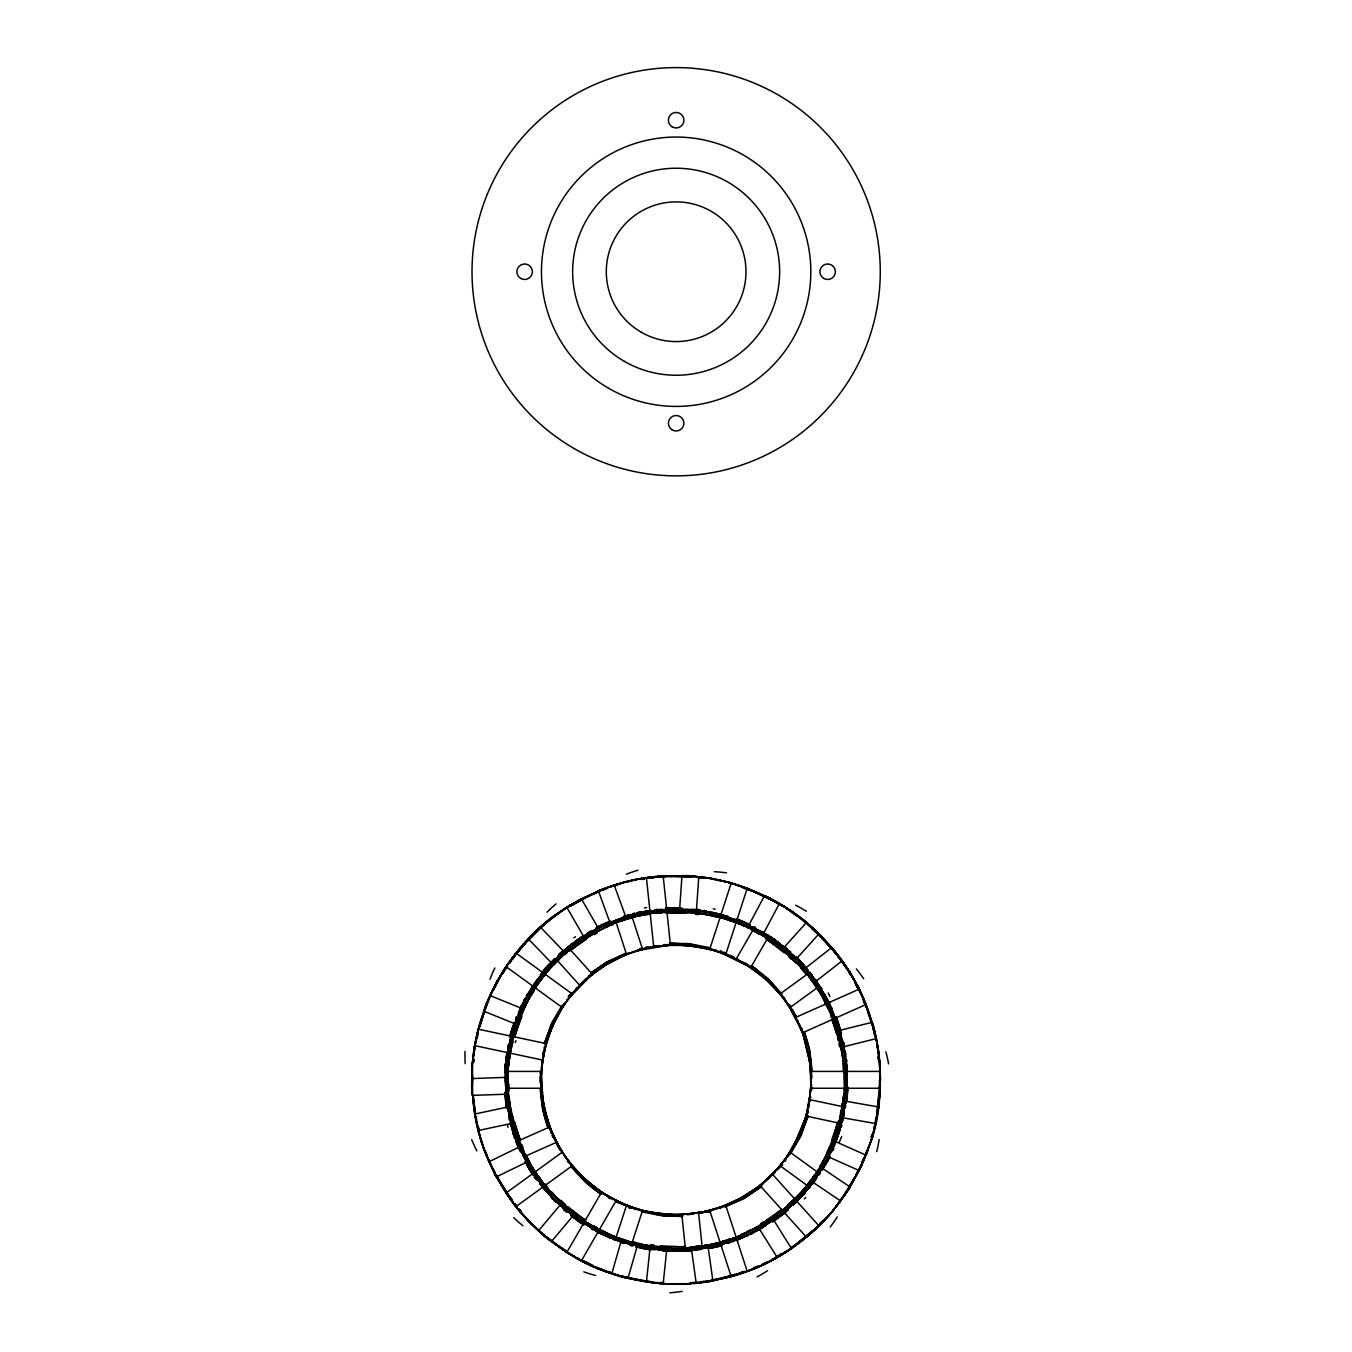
<?xml version="1.0" encoding="UTF-8"?>
<svg xmlns="http://www.w3.org/2000/svg" width="1352" height="1352" viewBox="0 0 1352 1352"><rect width="100%" height="100%" fill="white"/><g stroke="black" fill="none" stroke-linecap="round" stroke-linejoin="round"><path stroke-width="1.5" d="M508.977 1084.169L508.994 1089.205M880.574 1080.248L878.208 1050.504M879.476 1087.464L879.476 1079.994M472.507 1074.079L472.49 1081.38M811.335 1090.219L809.595 1061.371L802.885 1031.863M810.761 1090.963L810.828 1071.426L844.493 1071.426C846.132 1104.702 838.882 1139.077 819.515 1166.641M847.045 1078.152L843.851 1110.533M880.203 1080.316L876.704 1113.828M472.423 1076.919L472.423 1095.373L506.087 1094.207L505.479 1068.841L506.814 1052.363M508.2 1069.128C508.741 1041.26 518.036 1013.848 534.091 991.101M504.938 1067.995L505.124 1064.058M540.107 1082.124L541.763 1065.106L546.157 1043.609L513.219 1036.612L510.769 1050.2M504.955 1078.828L506.037 1064.396M541.527 1068.739L542.017 1060.813M507.693 1074.924L508.132 1095.424L511.664 1115.484M472.507 1064.176L472.49 1085.741M847.772 1087.566L846.267 1103.283M507.862 1068.553L512.56 1039.434M505.901 1063.889L505.648 1082.698M541.628 1071.443L542.541 1060.644M844.459 1087.076L844.358 1066.525L840.623 1044.2M878.935 1094.376L878.141 1104.297M639.378 912.87L659.184 910.116L679.633 909.136L681.983 875.623C709.056 876.299 736.164 882.146 760.517 894.128M721.174 914.307L696.432 910.386L698.781 876.789L681.983 875.623M472.659 1061.827L474.535 1045.823M505.006 1072.897L505.986 1063.213M844.273 1094.005L838.882 1123.191M879.493 1093.565C881.91 1069.601 879.172 1045.333 872.175 1022.298L839.507 1030.444L833.119 1013.138L824.517 995.004M810.473 1096.252L810.017 1101.457M846.943 1096.911L846.606 1100.731M473.2 1059.681L473.859 1052.6M473.623 1062.131L473.842 1059.714M472.304 1062.317L471.611 1087.245L475.025 1114.166M508.014 1070.294L508.555 1065.038M540.141 1073.927L540.31 1072.052M878.31 1106.544L878.749 1101.812M509.805 1058.616L510.397 1052.988M811.741 1084.76L806.13 1116.076L792.086 1149.504M844.307 1090.168L844.493 1088.259L810.828 1088.259M504.921 1067.776L505.361 1063.838M506.408 1057.585L506.865 1053.428M507.963 1069.516L508.893 1062.418M811.775 1089.509L811.977 1087.633M505.209 1068.841L505.648 1064.835M879.425 1098.213L880.101 1067.201M473.47 1062.554L473.842 1059.309M841.873 1106.697L842.195 1103.908M507.422 1052.769L505.851 1073.082L506.087 1094.207M809.561 1100.545L810.659 1088.259L812.755 1088.259M844.831 1107.254L846.622 1084.794L846.318 1063.128M843.885 1094.005L843.006 1099.92M877.363 1111.682L876.924 1113.93L877.583 1109.164M878.107 1106.189L878.58 1102.539M474.265 1049.101L478.219 1029.176L511.157 1036.173L519.996 1011.262L530.136 990.475M506.375 1061.489L511.157 1036.173L509.113 1043.981M474.89 1050.132L475.194 1047.783M879.138 1100.46L878.158 1107.187M542.913 1057.619L543.572 1053.123M508.656 1063.771L508.927 1061.844M843.631 1095.914L843.073 1099.784M506.24 1061.269L506.814 1057.348M877.076 1115.907L877.516 1112.797M809.172 1103.57L808.462 1108.048M844.256 1111.276L843.614 1115.282M475.887 1043.102L476.648 1038.471M507.963 1048.814L508.605 1044.876M506.206 1060.813L507.49 1053.428M841.113 1112.257L839.068 1123.089L806.13 1116.076C812.535 1088.461 814.276 1058.717 804.288 1031.711M860.785 1166.675L872.547 1136.931L878.631 1107.001L845.473 1101.153L839.338 1130.847M506.223 1057.889L507.321 1051.924M507.76 1047.259L508.115 1045.214M509.535 1057.974L510.228 1054.087M836.06 1141.933L840.775 1126.081L845.473 1101.153M875.741 1121.214L876.164 1118.814M474.011 1049.811L477.932 1031.813L474.637 1046.009M878.631 1107.001L873.983 1128.126M509.721 1057.129L510.194 1054.492M513.219 1036.612C503.164 1070.716 507.068 1107.626 520.588 1140.192M541.628 1062.655L541.966 1060.779M810.659 1097.03L809.949 1100.798M839.068 1123.089C849.124 1088.968 845.203 1052.059 831.7 1019.509M842.414 1103.654L841.688 1107.542M843.513 1112.51L840.437 1126.74M544.079 1050.166L544.653 1047.208M506.882 1056.74L507.659 1052.633L474.721 1045.637L472.017 1067.826L472.423 1091.047M845.253 1108.116L845.777 1105.344M477.07 1036.19L477.966 1031.644M507.845 1051.45L512.492 1031.627L518.948 1012.242M876.299 1120.521L871.432 1139.77M807.921 1111.006L807.127 1114.893M841.569 1107.846L842.093 1105.209M842.482 1121.214L842.871 1119.253M875.437 1120.301L875.927 1117.884M510.718 1051.839L511.276 1049.186M874.322 1128.295L874.828 1125.946M477.273 1038.116L477.983 1034.855M507.727 1049.946L508.622 1045.975M546.157 1043.609C539.735 1071.223 538.012 1100.967 547.999 1127.974M542.727 1056.994L543.605 1053.225M478.456 1029.396L486.281 1003.421L497.046 980.927M511.428 1048.256L511.867 1046.296M840.386 1113.152L840.995 1110.499M844.476 1112.899L843.597 1116.634M809.121 1104.584L808.209 1108.37M841.147 1127.027L841.62 1125.101M843.378 1116.431L844.054 1113.659M545.718 1042.375L546.309 1039.992M805.961 1119.693L806.569 1117.31M873.257 1132.942L872.074 1137.505M514.825 1037.221C523.021 1002.947 541.56 970.787 569.75 949.104L592.277 974.116L570.933 994.328M544.332 1043.862L551.346 1023.751L561.942 1005.516M807.938 1115.822L800.942 1135.933L790.345 1154.186M837.463 1122.464C829.249 1156.737 810.727 1188.915 782.538 1210.598L760.01 1185.569L739.747 1198.734L719.889 1208.367M542.625 1053.732L543.115 1051.805M479.943 1026.709L484.405 1011.6M512.543 1043.896L513.236 1041.243M544.079 1051.332L551.599 1028.517L561.164 1008.423M479.96 1025.441L480.788 1022.365M509.873 1036.612L513.27 1025.255M843.124 1118.493L842.093 1122.228M807.702 1110.262L806.062 1115.975M841.89 1121.974L842.651 1119.202M478.338 1030.123L485.757 1008.017M478.608 1029.244L480.078 1024.14M871.229 1136.947L871.905 1134.598M621.058 1241.389L637.248 1246.02L627.97 1278.384L611.78 1273.753L621.058 1241.389L616.968 1240.105M481.194 1020.811L482.072 1017.769M839.203 1129.833L834.184 1145.161M544.18 1043.457L552.444 1022.636L563.902 1004.249M808.09 1116.228L800.908 1134.919L789.822 1153.459M838.308 1121.078L831.581 1140.446M838.764 1132.891L835.536 1142.829M512.628 1027.638L514.351 1022.163M544.197 1047.986L544.788 1046.076M808.09 1111.699L798.576 1136.153L784.43 1160.81M841.552 1124.07L837.091 1137.049M841.079 1124.763L839.322 1130.323M841.113 1127.247L841.688 1125.354M870.772 1142.001L861.782 1165.407L849.563 1186.988M513.405 1036.494L514.301 1033.57M872.091 1138.435L859.196 1170.562L828.438 1156.873L836.905 1137.64M514.757 1035.97L521.94 1016.315M871.279 1137.353L872.243 1134.277M482.529 1016.231L483.475 1013.206M871.888 1139.364C879.003 1117.648 881.098 1094.528 879.527 1071.798M480.873 1021.588L481.684 1019.053M621.481 1203.5L626.517 1205.342L616.106 1237.367L632.128 1242.556L642.521 1210.547L662.446 1213.944L682.608 1215.211M725.77 954.36L736.181 922.334L720.16 917.129L709.749 949.155L730.807 956.185M545.397 1044.167L553.712 1023.548L565.44 1002.491M868.339 1148.541L866.057 1155.183L835.283 1141.494L838.375 1133.094M839.862 1131.016L840.505 1129.123M481.87 1017.481C473.065 1042.358 470.344 1069.145 472.423 1095.373M485.199 1009.285L486.838 1004.671M835.975 1131.962L837.006 1129.038M866.024 1152.986L866.835 1150.738M839.795 1129.968L829.875 1153.712L818.028 1175.226M485.469 1007.223L492.55 989.951M839.203 1132.891L835.468 1142.254M482.63 1015.352L483.425 1013.223M520.503 1016.282L531.066 993.686L545.735 973.288M831.784 1143.403L820.056 1167.942L803.02 1190.318M515.636 1018.546L516.312 1016.755M834.066 1146.716L834.809 1144.789M487.7 1002.39L489.492 997.877M552.765 916.639C521.28 940.485 497.029 974.048 483.729 1011.178L514.943 1023.785L527.027 997.049L539.566 976.499M517.393 1024.816L518.56 1021.909M863.539 1159.61L849.563 1188.357L830.753 1213.826M514.943 1023.785L524.711 1000.379L532.637 985.861M483.729 1011.178L491.215 994.312M867.612 1151.245L863.489 1160.878M519.692 1010.366L520.469 1008.491M486.382 1006.463L487.666 1003.353M831.226 1152.529L832.747 1148.879M832.494 1150.569L833.305 1148.642M515.518 1019.628L516.616 1017.025M862.001 1162.01L863.962 1157.413M490.421 995.647L505.8 966.764L527.179 940.586M521.247 1006.632L522.041 1004.806M833.052 1150.366L833.897 1148.456M834.657 1144.113C824.551 1166.235 811.031 1186.972 794.131 1204.497M518.357 1012.513L519.168 1010.772M523.697 1001.173L524.559 999.381M856.729 1173.84L858.807 1169.514M861.224 1165.661L862.373 1163.278M829.908 1146.445L827.086 1152.141M519.996 1009.048L524.491 1000.497M520.976 1006.125L521.838 1004.367M855.495 1175.598L857.76 1171.119M829.79 1156.704L822.033 1170.443M495.626 985.236L497.266 982.042M494.562 985.828L503.552 970.297L515.94 953.042L543.183 972.832L526.503 996.796M860.058 1168.145L855.039 1177.423M858.841 1170.409L856.34 1175.091M526.334 995.866L527.246 994.126M790.852 952.062L774.544 939.792L748.738 925.376L764.539 895.649C790.362 907.919 813.87 925.528 831.632 948.022M763.61 933.286L779.411 903.558M854.701 1177.085L844.358 1194.779L833.153 1210.378M854.565 1178.116L849.969 1186.464M493.379 990.07L495.643 985.828M825.244 1164.9L823.368 1168.246M498.956 978.882L506.054 966.663L533.296 986.453L525.573 999.077M522.548 1003.759L524.458 1000.26M523.68 1000.902L524.627 999.179M827.39 1161.469L828.404 1159.661M791.123 1151.262L788.115 1156.416M596.84 1227.971L584.672 1221.431L601.505 1192.278L627.328 1206.322M736.198 958.99L753.03 929.838L767.615 938.254L750.783 967.407L722.712 952.399M584.672 1221.431L599.257 1229.847L616.09 1200.694M562.145 1006.682L564.156 1003.268M525.455 998.807L532.806 987.112M855.343 1176.882L848.346 1188.29M531.184 988.65L532.249 986.859M849.157 1187.816L845.879 1193.191M503.13 972.899L504.364 970.854M849.935 1186.059L851.845 1182.916M526.638 995.748L528.75 992.351M505.614 968.809L506.865 966.815M533.33 985.084L536.727 979.862M503.096 973.203L504.887 970.432M819.346 1174.787L820.394 1173.181M816.946 1176.95L811.268 1185.282M812.907 1177.254L814.276 1175.175M784.937 1161.402L786.019 1159.763M845.034 1194.509L828.337 1216.462L806.485 1237.181L783.94 1212.152L756.866 1230.219M509.434 962.861L521.027 947.668L538.688 929.973M762.883 1265.134C798.643 1248.369 829.351 1220.569 850.087 1187.022L822.168 1168.179L807.381 1188.661L793.962 1203.804M505.783 969.046L507.625 966.291M566.64 1000.683L567.857 998.891M805.133 1192.346L822.168 1168.179M850.087 1187.022L839.237 1201.962M503.704 970.195L514.605 955.34L528.243 939.809M844.611 1193.85L846.487 1191.078M847.011 1190.757L848.295 1188.881M530.964 989.005L547.577 967.677L562.939 951.335M841.806 1198.311L843.902 1195.303M540.766 980.386L542.186 978.358M532.113 987.332L539.397 977.547M509.518 963.553L511.428 960.833M568.448 996.678L569.564 995.089M569.074 997.117L571.592 993.669M808.665 1183.321L810.101 1181.327M573.772 991.726L562.229 1007.493L534.986 987.704L552.275 965.193L572.42 947.279M776.859 1170.055L790.058 1152.208L817.301 1171.998L799.995 1194.509L782.318 1210.564M512.425 959.481L514.402 956.793M513.27 958.044L521.061 947.87M781.963 1164.309L778.11 1169.362M543.622 976.364L546.563 972.46M808.902 1188.493L810.101 1186.904M815.324 1180.043L816.473 1178.505M814.952 1181.124L812.603 1184.217M788.385 1155.436L776.166 1170.021L760.01 1185.569L770.64 1176.747M540.107 975.113L542.389 972.139M807.195 1185.298L802.682 1191.027M815.78 1179.028L812.248 1183.524M812.958 1183.068L814.158 1181.563M517.461 952.805L525.472 943.172M566.809 1000.446L592.277 974.116M541.831 972.713L549.554 963.722M836.246 1205.646L838.24 1203.196M540.682 975.941L558.494 956.439M780.019 1165.711L771.908 1175.023M575.428 989.647L577.101 987.602M831.666 1212.22L814.31 1230.523L792.897 1247.017M549.605 968.657C565.136 949.493 585.906 934.79 608.991 926.171M803.967 1194.644L805.217 1193.14M560.117 1205.021L573.028 1215.837L551.379 1241.626L538.485 1230.81L560.117 1205.021L539.837 1184.166M523.089 945.42L528.277 939.42M810.423 1185.755L796.463 1200.897L783.94 1212.152L804.896 1193.174M809.256 1187.529L810.507 1186.059M568.364 996.559L570.831 993.703M803.139 1194.441L793.218 1205.173M773.479 1174.077L775.169 1172.083M547.982 965.649L554.455 958.568M801.128 1192.87C785.326 1211.798 764.269 1226.027 741.116 1234.342M577.287 988.058L572.268 993.973L570.561 992.74M781.456 1165.982L782.707 1164.562M806.688 1190.453L807.972 1188.999M826.14 1218.135L818.991 1225.909L796.463 1200.897L799.505 1198.024M545.177 968.556L547.966 965.497M527.094 941.33L544.281 924.16M578.301 986.926L581.411 983.563M807.955 1189.219L786.543 1209.854L761.869 1228.005M547.476 971.311L549.25 969.367M781.338 1165.356L760.01 1185.569M805.37 1191.889L799.911 1197.568M821.509 1222.174L823.131 1220.433M557.852 960.697L561.722 956.658M770.877 1176.139L761.497 1185.197M532.587 934.823L534.784 932.559M792.509 1201.032L782.538 1210.598M557.058 961.492L544.89 974.082L572.133 993.872M819.751 1223.644L822.084 1221.295M814.901 1228.934L816.557 1227.278M552.951 965.531L558.765 959.954M580.211 984.239L586.751 978.206M594.576 893.182C569.513 903.44 546.698 918.938 528.277 938.846L551.667 963.08L567.232 948.766L583.354 936.344M551.667 963.08L570.121 945.656L583.27 935.618M528.277 938.846L545.701 923.501M822.016 1222.952L812.332 1231.807M563.7 954.698L569.75 949.104M559.931 955.053L572.437 943.983M811.538 1232.179L792.171 1247.119M538.113 929.28L555.672 914.577L581.36 898.843L598.209 928.013L618.861 919.259M558.562 954.512L562.888 950.642M792.323 1200.897L807.397 1185.619L780.155 1165.813M588.931 976.161L590.773 974.505M785.309 1211.967L788.25 1209.33M793.506 1199.731L787.371 1205.088M812.501 1230.489L804.93 1237.097M806.536 1236.049L808.935 1233.92M541.442 927.066L544.163 924.667M558.055 955.661L562.364 951.943M546.073 922.588L570.375 904.877L596.688 892.05M788.267 1209.972L772.567 1221.954M584.571 980.403L605.561 965.125L626.905 953.65M570.679 950.541C597.466 927.641 631.367 912.516 666.908 911.535L670.44 945.014L641.287 948.834M590.655 973.271L606.085 962.303L625.232 953.346M761.632 1186.414L744.141 1198.565L724.841 1207.099M781.608 1209.144C754.822 1232.044 720.903 1247.186 685.363 1248.166L681.847 1214.671L710.983 1210.851M810.304 1233.514L804.119 1238.533M564.916 954.596L567.046 952.873M803.646 1238.145L797.072 1243.384M802.885 1239.159L791.579 1247.947M563.784 950.422L573.045 943.375M549.706 920.002L566.792 907.277L583.625 936.429L566.826 948.327M574.093 942.648L582.509 936.378M829.3 1002.559L820.664 988.43L805.285 968.269L831.818 947.532C850.425 969.232 864.722 994.886 871.803 1022.653M815.645 981.535L842.178 960.799M546.952 922.52L549.487 920.543M569.192 951.166L586.024 939.454M590.773 972.848L607.572 961.948L625.148 954.258M761.514 1186.836L744.698 1197.737L724.841 1206.221M566.775 947.853L569.936 945.454M588.12 976.516L608.4 963.3L630.015 952.991M799.877 1241.744L802.006 1240.156M780.915 1210.192L766.263 1220.231M795.111 1244.854L789.145 1249.163M762.562 1184.369L742.113 1197.365L720.227 1207.488M570.544 944.524L572.149 943.358M562.229 1152.208L534.986 1171.998L544.89 1185.619L572.133 1165.813L559.238 1147.747M790.058 1007.493L817.301 987.704L807.397 974.082L780.155 993.872L795.838 1016.4M773.124 1221.6L777.755 1218.203A875.285 361.018 54.9 0 0 785.698 1212.507M787.709 1250.668L790.278 1248.859M774.814 1215.955L777.366 1214.197M766.601 1221.447L760.872 1225.25M574.651 942.259L579.552 938.964M573.214 943.104L598.818 927.827L626.905 915.743M785.106 1251.918L787.134 1250.549M783.805 1253.304L786.408 1251.546M575.411 941.077L582.188 936.75M587.579 936.936L611.493 923.974L635.846 916.419L616.106 922.334L626.517 954.36L650.244 947.008M569.445 906.432L599.629 890.123L629.812 880.558M586.667 934.097L590.03 931.951M783.062 1253.253L772.752 1259.54M782.487 1254.132C763.288 1266.452 741.657 1275.004 719.264 1279.279M769.575 1219.352L772.229 1217.679M737.009 1240.24L759.334 1228.867L777.18 1257.411L791.461 1248.504L773.614 1219.943L755.43 1230.692L737.06 1239.497M587.681 932.914L591.213 930.734M759.334 1228.867L773.614 1219.943M563.209 909.541L572.217 904.167M791.461 1248.504L771.231 1259.895M580.042 938.592L598.209 928.013L583.929 935.702M760.145 1229.069L756.697 1231.131M569.783 906.685L588.137 896.207M758.928 1226.45L738.699 1236.556L719.01 1242.708M760.821 1223.492L763.559 1221.887M776.149 1257.275L779.293 1255.45M585.399 938.711L588.12 937.122M779.428 1255.011L781.557 1253.777M775.862 1258.205L755.498 1268.311L731.212 1276.592L720.819 1244.567L698.781 1248.826M761.396 1224.101L764.167 1222.563M753.098 1232.314L754.991 1231.283M594.221 934.654L596.992 933.133M770.674 1260.706L764.387 1264.035M579.907 900.854L582.864 899.249M751.492 1234.038L753.233 1233.092M763.356 1227.244L753.132 1232.466M574.532 902.882L586.362 896.866M759.148 1229.796L760.855 1228.9M597.009 927.354L607.724 922.267M749.329 1234.308L745.543 1236.184M596.148 927.607L598.007 926.678M746.912 1231.587L749.802 1230.151M587.326 896.951L600.812 890.731M550.906 1196.503L537.64 1179.4L526.57 1162.179L496.353 1176.899L488.985 1161.757L519.236 1147.003L510.262 1123.597M589.557 895.48L593.866 893.385M753.943 1232.365L755.7 1231.52M762.291 1265.066L755.971 1267.99M605.527 923.399L610.749 921.016M743.634 1237.097L735.978 1240.443M762.494 1264.019L766.905 1261.991M752.185 1233.176L748.619 1234.765M756.917 1267.196L747.233 1271.387L736.823 1239.361L746.811 1235.525M601.758 924.903L603.651 924.058M819.887 987.332L828.438 1002.829L830.365 1001.967M523.63 1150.586L518.914 1140.632L549.673 1126.943L562.314 1153.476M789.974 1006.209L795.753 1017.38L826.528 1003.674L833.373 1019.053L802.615 1032.759L810.608 1066.052M822.895 991.777L828.438 1002.829L859.196 989.123L866.057 1004.502L835.283 1018.208L841.84 1039.671M518.914 1140.632L525.759 1156.011L556.517 1142.322M588.205 896.004L600.558 890.9M598.175 891.424L609.82 886.709M742.383 1237.181L745.121 1236.049M745.814 1236.522L747.673 1235.745M753.47 1267.838L758.016 1265.962M603.077 889.785L607.606 887.994M756.545 1267.855L733.595 1275.612L710.797 1280.378M743.178 1237.012L722.154 1244.077L702.212 1248.758M743.955 1237.249L734.44 1240.646M732.108 1241.964L734.052 1241.221M744.445 1271.64L711.541 1281.324L680.022 1284.4M620.433 921.523L622.748 920.644M632.06 952.197L634.088 951.436M744.631 1236.522L720.819 1244.567L724.672 1243.519M677.69 875.876C650.565 874.812 623.424 880.524 598.412 890.9L609.938 922.537L629.947 915.811L649.754 911.011M609.887 887.132L614.433 885.492M609.938 922.537L633.868 914.138L649.957 910.302M611.172 925.343L613.369 924.548M716.171 1208.992L718.199 1208.265M727.207 1239.885L729.522 1239.04M748.738 1270.795L751.188 1269.917M602.13 890.292L606.862 888.585M600.947 890.444L603.093 889.667M620.737 918.566L632.567 914.712M728.221 1243.367L730.164 1242.674M636.116 950.693L638.144 949.983M611.29 886.168L614.214 885.154L625.756 916.791M741.014 1272.401L744.175 1271.319M602.671 889.362L607.014 887.892M746.27 1271.657L738.75 1274.057M712.098 1210.378L714.143 1209.702M722.526 1241.457L724.875 1240.68M627.446 953.464L629.762 952.704M616.732 884.732L623.576 882.602M628.798 915.101L630.708 914.493M640.172 949.307L642.217 948.682M615.684 884.647L637.705 879.003L663.173 875.944L666.688 909.44L689.131 909.845M608.485 887.436L611.442 886.506M629.762 918.228L634.443 916.808M623.373 916.318L625.232 915.743M613.876 886.287L616.225 885.56M722.509 1206.981L704.054 1211.595L681.847 1214.671M708.87 1212.22L710.713 1211.646M730.553 1241.846L732.514 1241.254M710.07 1211.02L706.014 1212.203M632.601 913.918L634.51 913.344M734.66 1274.463L721.731 1278.012M728.66 1276.491L731.736 1275.578M612.946 886.067L615.971 885.188M632.111 951.994L634.358 951.335M726.632 1242.978L728.61 1242.437M624.269 916.436L626.128 915.912M627.091 915.203L628.984 914.679M624.218 916.724L626.973 915.963M634.612 914.104L636.674 913.546M704.595 1212.017L725.77 1205.342L736.181 1237.367L708.955 1245.412L685.21 1248.014L693.559 1247.186M625.841 881.943L628.122 881.335M724.047 1277.775L727.122 1276.93M617.492 884.783L620.568 883.954M646.273 947.482L648.301 946.941M721.833 1245.462L710.307 1248.2M715.512 1243.553C692.494 1250.042 667.854 1250.532 644.65 1244.769M731.094 1276.203L733.646 1275.527M625.655 882.383L629.136 881.47M642.572 949.324L651.613 947.161M636.623 950.726L670.44 945.014M627.987 915.422L631.756 914.493M638.719 913.006L642.808 911.992M638.313 912.313L640.206 911.839M639.124 915.524C662.953 909.136 688.388 909.457 712.132 916.048M847.484 1071.528L843.58 1046.769L876.248 1038.623M717.861 1279.33L722.492 1278.181M629.762 915.236L632.567 914.56M630.387 880.76L646.188 877.6M725.923 1277.488L728.508 1276.863M699.491 1213.285L702.043 1212.676M712.69 1247.558L708.955 1248.403M632.601 880.608L636.082 879.797M720.092 1278.417L710.51 1280.496M632.787 913.715L634.713 913.276M639.733 948.665L641.575 948.259M716.323 1279.668L705.49 1281.814M704.578 1245.209L707.35 1244.601M633.649 914.053L637.451 913.242M644.853 911.535L648.96 910.69M635.406 913.901L666.688 909.44L654.571 910.234M714.667 1247.288L716.695 1246.865M716.442 1243.265L711.253 1244.296M647.709 914.476L650.464 913.918M639.547 879.037L646.425 877.702L649.957 911.197L645.8 911.721M653.117 946.856L659.083 945.741M707.012 1212.169L708.87 1211.814M696.179 1213.42L709.715 1210.378L720.16 1242.556L712.605 1244.093M637.772 915.946L643.518 914.932M638.431 915.879L641.034 915.388M701.806 1245.767L696.297 1246.764M638.6 912.465L642.538 911.772M642.2 879.256L644.549 878.817M645.276 947.515L647.152 947.177M641.879 879.561L644.498 879.121M700.201 1249.113L694.184 1250.076M717.033 1279.685L712.572 1280.412M710.696 1244.431L704.882 1245.344M693.187 1213.944L687.238 1214.806M649.213 878.023L656.142 877.026M655.99 912.938L666.908 911.535M705.964 1245.141L708.617 1244.736M700.894 1282.118L708.11 1280.936L705.778 1281.324M703.26 1212.812L699.474 1213.352M702.398 1282.321L694.691 1283.352M636.015 1279.6C661.212 1285.414 687.509 1285.786 712.893 1280.817L708.194 1247.473L683.098 1250.178L662.852 1250.347M644.515 911.451L650.532 910.657M655.095 909.642L657.157 909.338M645.462 914.628L649.366 914.087M662.463 1250.938L683.047 1250.718L708.194 1247.473M642.251 878.327L652.661 877.076M712.893 1280.817L700.775 1282.271M646.307 914.543L648.977 914.189M696.804 1249.113L690.889 1249.839M657.63 909.71L661.55 909.203M663.562 945.065L669.003 944.44M698.494 1282.457L691.311 1283.302M652.813 946.349L658.576 945.724M651.072 878.208L654.368 877.803M701.688 1281.611L704.138 1281.324M646.053 877.735L668.547 876.164M658.441 876.738L687.914 875.538L714.87 878.952M700.961 1245.834L696.99 1246.257M701.502 1249.417L695.857 1249.975M700.623 1245.834L695.215 1246.341M688.202 1250.82L684.23 1251.208M658.001 912.178L632.128 917.129L642.521 949.155M686.579 1250.262L663.409 1250.82M657.275 913.242L659.286 913.09M693.711 1213.961L671.876 1214.468L649.687 1212.322M662.463 876.823L676.811 876.045M691.903 1282.524L694.353 1282.338M691.818 1250.938L685.971 1251.293M699.221 1282.406L689.773 1283.014M690.095 1283.792L671.995 1284.299L646.425 1281.983L649.957 1248.487L670.862 1250.6M686.562 1283.707L661.128 1283.741L634.426 1279.583M657.934 876.654L663.224 876.349M666.823 913.259C696.28 911.231 726.92 915.456 753.03 929.838M669.629 943.375L688.557 943.578L709.31 947.583M682.659 1216.31L663.731 1216.124L642.96 1212.102M685.464 1246.443C656.007 1248.454 625.368 1244.229 599.257 1229.847M659.776 913.141L662.514 912.989M662.463 945.437L684.45 945.42L706.555 948.039M661.01 911.941L679.431 911.856M665.877 908.341L681.662 908.189M690.973 1250.583L681.29 1250.853M669.392 876.637L691.565 876.704M471.848 1078.558L505.496 1077.375M663.68 944.575L689.841 945.741L715.495 950.659M687.289 1250.499L666.688 1250.245L663.173 1283.741L677.301 1283.775M665.252 912.87L685.751 913.293M669.967 943.104L689.959 944.169L711.034 948.986M682.321 1216.58L659.962 1215.161L638.938 1209.956M687.053 1250.904L657.444 1249.383L627.294 1243.755M665.606 876.214L677.555 876.147M670.998 1215.87L673.448 1215.837M684.298 1246.882L660.215 1245.834M670.71 1247.592C647.253 1248.031 623.779 1242.218 603.11 1231.114M728.424 916.876L704.764 911.789L679.633 909.203L681.678 909.152M670.575 876.13L688.979 876.823M681.002 908.155L673.279 908.054M683.149 876.011L694.134 876.721M679.346 1250.853L671.471 1250.583M685.768 909.203L697.902 909.896M676.068 1251.31L664.001 1250.448M662.886 1282.963L653.54 1282.389M684.923 876.383L688.59 876.586M690.788 912.279L715.445 915.743L739.595 923.94M679.633 909.203L696.432 910.386M660.401 1282.44L663.714 1282.676M664.795 1283.825L667.398 1284.011M684.484 876.231L691.328 876.823M691.125 909.981L697.057 910.504M666.604 1247.372L669.73 1247.626M698.832 877.211L705.981 877.955M651.225 1282.186L622.157 1277.234L596.486 1268.294M662.193 1283.606L651.715 1282.389M651.005 1249.383L654.926 1249.789M700.302 876.941L709.428 878.09M699.221 910.741L705.609 911.552M697.987 877.702L700.42 877.989M695.215 914.222L698.342 914.628M647.118 1281.003L650.447 1281.442M703.851 910.555L705.828 910.809M692.224 909.321L695.046 909.71M659.962 1249.975L651.884 1248.775M696.381 909.22L700.235 909.778M695.232 909.457L699.035 910.048M650.802 1244.601L653.929 1245.057M643.805 1280.513L625.925 1277.116M710.696 878.597L731.043 882.907M637.823 1279.888L640.966 1280.395M700.336 877.533L703.479 878.039M650.515 1249.721L638.871 1247.541M649.095 1282L643.856 1281.121M710.324 878.918L713.89 879.493M707.721 911.856L713.957 912.955M710.932 878.344L727.004 881.859L747.233 888.298L736.823 920.323L757.154 929.821M842.549 1117.732L875.707 1123.58M647.709 1212L643.755 1211.274M700.725 910.606L706.42 911.687M649.873 1248.437L622.359 1241.727L597.668 1232.399M641.321 1247.93L635.693 1246.781M717.405 880.118L720.903 880.794M704.105 910.437L706.048 910.826M702.837 910.724L706.657 911.501M708.533 948.411L712.436 949.239M633.125 1279.06L630.015 1278.417L632.229 1279.043M716.019 913.361L720.109 914.256M809.628 1099.615L842.566 1106.612M509.721 1053.073L542.642 1060.069M641.794 1210.868L637.907 1210.006M639.226 1280.259L626.23 1277.133M724.385 881.521L731.212 883.109L720.819 915.118L709.276 912.279M623.847 1277.065L626.922 1277.758M708.566 911.907L735.454 919.935L761.598 931.528M714.363 949.679L716.29 950.152M708.887 911.856L736.823 920.323L733.088 918.904M638.904 1209.584L642.707 1210.496L626.517 1205.342M621.176 1275.967L623.542 1276.558M722.137 914.746L724.148 915.253M711.862 912.144L713.805 912.634M642.403 1244.212L637.89 1243.012M634.088 1209.043L635.998 1209.533M635.761 1246.645L638.465 1247.355M630.1 1245.395L631.959 1245.868M636.775 1209.026L630.556 1207.235M616.478 1274.699L618.81 1275.342M623.39 1242.691L625.334 1243.232M619.284 1275.916L593.258 1266.807L566.792 1252.425L583.625 1223.256L601.86 1233.683L637.248 1246.02M735.894 885.137L738.141 885.763M715.749 913.158L719.619 914.273M726.142 915.794L728.137 916.352M714.397 916.673L716.644 917.315M717.591 951.233L727.798 954.478M627.97 1278.384L607.454 1271.556M727.139 881.96L739.662 885.915M623.39 1239.328L625.756 1240.021M621.379 1275.764L624.607 1276.711M720.092 951.166L721.951 951.723L720.295 950.912M633.395 1241.694L635.643 1242.37M614.146 1274.04L593.984 1266.909L577.49 1258.915M630.353 1245.074L633.04 1245.885M740.372 886.422L742.586 887.098M728.897 920.357L731.263 921.084M630.319 1207.978L628.477 1207.404L630.235 1208.097M730.857 882.974L749.329 889.532L770.437 899.587M617.611 1240.95L619.52 1241.542M611.78 1273.753C591.314 1267.297 571.93 1257.174 554.996 1243.958M721.562 914.865L723.489 915.49M618.675 1237.857L621.024 1238.601M725.652 952.89L723.81 952.281L725.517 953.059M744.783 887.791L769.998 897.998L793.235 912.076M741.657 887.301L746.22 888.822M626.5 1205.916L628.511 1206.576M733.612 921.827L735.927 922.622M613.842 1239.683L615.718 1240.325M620.872 1242.539L622.714 1243.164M725.416 916.132L727.342 916.791M713.349 949.729L715.664 950.524M616.36 1239.767L612.321 1238.331M616.36 1237.08C591.399 1228.748 568.837 1213.42 552.224 1192.988M744.766 888.568L752.625 891.458M608.113 1271.404L610.428 1272.232M747.724 889.346L753.723 891.559M622.275 1242.336L624.962 1243.299M622.055 1242.539L623.863 1243.181M636.623 1209.161L619.098 1201.793L601.505 1192.278M729.269 917.467L731.178 918.177M622.512 1204.48L624.489 1205.207M738.243 923.433C761.548 931.612 782.656 945.977 798.559 964.922M742.147 886.811L756.934 892.793M600.93 1269.258L604.327 1270.525M717.861 951.318L750.783 967.407M736.519 919.005L747.453 923.568M729.776 955.205L731.736 955.965M618.439 1241.17L620.247 1241.863M608.349 1236.826L610.327 1237.587M725.703 954.512L732.885 957.469M626.584 1205.173L607.099 1196.266M754.196 892.1L764.049 896.292M490.032 995.562L521.247 1008.186M597.567 1267.956L581.36 1260.841L598.209 1231.672L616.918 1240.274M755.227 892.134L784.735 906.651L806.4 922.267M605.966 1270.998L597.06 1267.246M629.559 1207.302L631.807 1208.215M614.856 1239.716L616.647 1240.46M606.389 1236.032L596.84 1231.773M614.873 1200.627L619.013 1202.536M745.155 922.672L750.428 924.971M616.681 1202.131L618.608 1202.942M611.29 1238.178L613.081 1238.956M612.608 1235.812L616.106 1237.367L602.722 1231.824L589.709 1224.574M734.288 958.078L735.674 958.703M601.91 1233.632L594.66 1230.202M608.147 1237.317L609.938 1238.145M609.515 1237.367L579.721 1220.586L554.202 1200.508M585.703 1262.075L587.866 1263.089M737.06 959.345L738.445 960.004M766.28 897.322L775.017 901.649M744.394 926.171L736.181 922.334L749.566 927.861L762.579 935.111M752.912 930.514L767.615 938.254M592.615 1265.218L583.76 1260.858M605.527 1235.576L609.194 1237.35M743.194 925.528L744.935 926.373M609.093 1234.173L598.649 1228.714M581.428 1260.013L583.54 1261.044M604.547 1235.576L606.338 1236.455M739.814 960.664L741.166 961.34M753.892 926.627L755.599 927.489M619.926 1203.348L621.616 1204.209M746.676 927.252L748.433 928.148M577.22 1257.884L579.315 1258.949M742.518 962.016L743.853 962.708M732.361 956.337L734.052 957.216M764.573 896.173L766.584 897.238M748.738 925.376L774.071 940.198L796.142 957.469M602.755 1234.663L597.415 1231.773M591.28 1228.951L593.122 1229.914M764.539 895.649L780.543 904.877M585.112 1262.802L575.969 1257.681M616.546 1201.556L618.236 1202.469M575.158 1256.785L569.074 1253.422M758.928 930.767L771.519 938.085M777.163 902.781L781.388 905.13M745.189 963.418L746.507 964.128M763.373 932.474L765.147 933.438M751.898 930.007L753.639 930.97M604.479 1194.813L605.78 1195.557M737.415 959.058L739.088 960.021M753.892 931.173L756.241 932.525M766.888 934.435L768.612 935.432M595.201 1226.737L596.925 1227.734M595.657 1230.776L565.711 1209.736M776.2 902.815L778.329 904.049M779.817 904.522L782.943 906.381M613.2 1199.663L608.214 1196.621M783.467 906.33L791.528 911.332M757.086 932.948L758.81 933.978M567.08 1252.273L544.788 1236.793L526.722 1219.605M577.473 1258.661L560.404 1247.558M593.714 1225.757L596.046 1227.16M770.319 936.463L772.009 937.494M573.704 1256.329L569.209 1253.524M752.067 967.373L754.163 968.691M742.417 962.016L764.995 978.578L784.853 998.52M762.883 931.951L764.505 932.981M766.533 939.589C791.528 955.256 813.836 976.702 826.528 1003.674M751.087 965.615L768.054 978.493L782.132 994.21M601.201 1194.086L586.007 1182.797L571.558 1167.351M585.754 1220.096C560.742 1204.429 538.451 1182.983 525.759 1156.011M762.612 932.103L765.029 933.641M608.366 1197.703L610.039 1198.768M566.387 1250.921L557.987 1245.395M559.762 1247.017L563.784 1249.603M781.862 905.739L784.532 907.462M583.642 1224.625L570.781 1215.465M773.682 938.558L775.321 939.623M773.31 939.234L786.932 949.003M606.558 1195.574L587.292 1181.107L571.338 1165.661M566.978 1252.07L562.567 1249.096M766.128 934.046L772.195 938.542M812.755 1182.138L840.674 1200.965M584.622 1221.228L587.157 1222.935M785.85 908.358L788.503 910.166M767.429 935.229L769.829 936.868M745.577 963.08L748.856 965.362M765.469 938.356L784.211 952.822M751.526 965.582L753.216 966.748M600.761 1194.103C576.814 1178.133 560.725 1153.036 549.673 1126.943M795.077 914.172L818.991 933.776L796.463 958.805L811.166 975.738M583.827 1225.03A875.285 361.018 -53.1 0 1 575.834 1219.403L572.825 1217.02M792.407 911.586L806.485 922.503L783.94 947.532L774.561 940.248M767.666 938.457L770.167 940.231M789.822 911.096L792.458 912.972M584.554 1219.774L568.077 1206.88M555.807 1244.33L540.834 1232.855M555.959 1243.975L546.157 1236.658M770.91 937.325L772.499 938.457M603.431 1194.34L581.867 1176.088L564.375 1156.112M779.124 947.313L782.859 950.05M579.163 1221.735L575.817 1219.267M771.147 937.308L774.375 939.691M582.12 1219.453L577.186 1215.752M560.911 1247.913L548.996 1238.719M793.776 913.935L796.396 915.879M558.241 1246.003L552.343 1241.575M754.889 967.947L772.077 983.327L786.729 1002.356M750.478 966.528L767.53 980.792L783.923 998.469M773.8 938.761L780.121 943.662M774.071 939.623L780.273 944.457M772.651 942.057L775.102 943.933M570.645 1215.431L573.67 1217.746M567.603 1208.232L549.368 1191.197L535.73 1172.928M551.464 1241.119L553.221 1242.556M808.09 924.785L832.933 948.445L851.354 974.201M785.343 946.941L786.965 948.276M777.586 942.192L798.272 960.765L815.78 980.69M786.475 952.873L805.86 971.919L821.695 995.647M544.264 1235.12L540.513 1232.027M566.741 1212.338L563.801 1209.871M573.028 1215.837L554.219 1198.987L540.547 1184.065M803.223 919.816L813.042 928.52M551.379 1241.626L535.409 1227.041M564.173 1208.451L558.072 1203.094M780.78 944.811L796.463 958.805L784.735 947.6M779.935 947.87L782.318 949.915M546.242 1236.691L547.966 1238.178M539.668 1231.841L521.433 1213.555L506.054 1193.022L533.296 1173.232L545.718 1190.182M543.301 1233.852L545.143 1235.458M806.198 922.25L830.381 946.958M538.688 1230.455L524.998 1217.324L513.185 1203.314M538.485 1230.81C520.993 1215.127 505.885 1196.25 496.133 1174.77M811.724 928.486L815.425 931.849M565.694 1204.767L561.063 1200.441M562.905 1208.35L564.984 1210.277M788.926 957.064L791.224 959.244M558.258 1198.599L560.607 1200.829M554.912 1200.153L551.853 1197.179M814.952 930.345L816.845 932.204M551.362 1197.771L552.782 1199.156M794.013 961.086L796.328 963.351M819.058 935.314L832.731 949.763M822.472 938.271L843.107 962.032L859.196 989.123L852.183 976.871M560.742 1201.049L562.99 1203.314M796.717 957.469L804.862 966.088M530.39 1222.293L515.94 1206.643L543.183 1186.853L552.799 1198.092M818.72 934.08L820.579 935.99M548.895 1194.154L550.365 1195.675M791.545 958.636L793.776 960.934M540.394 927.151L563.784 951.386M553.948 1200.458L555.317 1201.877M551.464 1191.703L553.695 1194.036M803.122 964.331L808.242 970.026M822.422 937.916L835.519 953.092M553.813 1199.545L555.131 1200.965M800.823 967.981L805.86 974.032M551.278 1197.534L552.613 1199.004M772.516 1174.296L795.044 1199.325M557.227 960.359L579.771 985.388M546.022 1191.095L543.25 1187.969M551.21 1196.655L552.495 1198.109M519.405 1209.533L520.959 1211.341M549.926 1195.168L546.123 1190.622M567.434 1161.165L568.702 1162.686M834.319 951.622L840.437 959.176M800.063 966.697L803.003 970.313M514.842 1204.074L516.329 1205.899M519.168 1208.908L521.247 1211.476M805.285 968.269L820.174 988.65L830.432 1006.091M513.354 1202.249L495.457 1175.767L482.799 1146.749M831.818 947.532L847.805 970.533M785.275 1000.159L786.611 1001.866M515.061 1203.719L517.106 1206.322M811.048 979.879L812.569 981.839M541.239 1179.806L538.231 1175.885M518.577 1209.956L512.29 1201.556M833.542 950.878L835.604 953.532M544.873 1189.844L527.094 1162.551L513.405 1132.52M812.4 977.327L818.501 985.591M809.916 972.139L812.248 975.181M538.062 1180.955L533.33 1174.601M547.847 1187.529L545.008 1183.761M841.907 961.103L846.132 966.933M509.974 1197.111L511.546 1199.241M787.895 1003.59L790.413 1007.037M838.105 956.827L839.558 958.822M534.496 1176.865L536.727 1179.89M509.146 1195.641L512.053 1199.714M507.169 1193.208L509.028 1195.81M535.358 1171.897L536.778 1173.908M811.977 975.383L813.617 977.699M513.27 1203.06L500.037 1182.172M815.357 979.135L816.473 980.707M819.346 985.523L821.627 988.802M844.273 964.821L850.104 972.832M506.256 1191.872L502.707 1186.566M510.769 1199.393L497.266 1177.237M534.243 1177.051L535.409 1178.775M819.735 987.366L827.593 999.888M791.613 1008.778L792.796 1010.536M818.315 989.799L819.667 991.827M532.62 1167.874L533.972 1169.886M506.29 1191.501L495.93 1174.533M532.756 1174.482L526.587 1164.359M816.591 981.62L818.67 984.881M848.329 970.804L850.29 973.829M816.709 981.552L818.839 984.864M816.811 982.448L818.366 984.864M789.906 1007.578L801.702 1028.957M562.381 1152.107L555.3 1140.175M557.244 1145.617L558.359 1147.392M531.302 1165.83C518.323 1145.786 510.752 1122.38 509.383 1098.551M500.155 1182.527L501.829 1185.231M851.354 974.809L859.23 988.87L868.373 1012.192M820.478 992.486L827.542 1005.33L834.268 1022.163M787.996 1004.35L802.615 1032.759L799.015 1023.481M527.922 1166.438L525.015 1161.469M795.044 1014.068L796.125 1015.859M820.748 987.264L821.762 988.971M848.633 971.919L850.273 974.707M789.653 1004.688L790.616 1006.311M533.161 1168.669L534.496 1170.933M499.31 1181.175L494.578 1172.944M820.681 988.194L823.588 993.281M529.832 1170.021L527.77 1166.404M819.227 991.016L817.301 987.704C831.919 1009.471 841.62 1034.787 842.904 1061.151M525.539 1160.405L526.57 1162.179L517.833 1142.93L510.988 1123.749M824.619 1001.697L833.373 1019.053M524.542 1158.613L522.599 1155.031M820.157 992.706L825.514 1003.15M531.201 1165.289L534.986 1171.998L523.494 1151.65M828.607 1001.714L830.584 1005.381M856.424 985.574L857.557 987.67M792.458 1009.606L794.232 1012.969M558.934 1148.406L559.829 1150.096M493.852 1171.559L481.735 1143.353L474.721 1114.048L507.659 1107.051L505.716 1084.693M824.669 994.176L830.787 1006.919M553.881 1137.505L554.573 1138.84M530.592 1164.055L526.976 1156.873M498.719 1180.499L496.64 1176.46M858.672 989.765L862.863 998.148M530.271 1163.565L528.497 1160.084M855.022 983.293L857.286 987.704M822.929 997.996L826.444 1005.263M552.512 1134.801L555.571 1141.544M519.827 1149.606L520.723 1151.414M831.514 1007.24L832.426 1009.099M519.236 1147.003L526.621 1162.129M857.32 985.338L859.568 990.053M496.353 1176.899L488.849 1160.033M493.176 1168.736L495.373 1173.266M795.077 1014.676L795.905 1016.4M556.382 1143.285L557.21 1145.009M495.643 1174.415L488.309 1159.34M527.635 1158.309L525.945 1154.743M551.21 1132.097L551.853 1133.449M518.948 1147.797L517.258 1144.147M488.985 1161.757C479.74 1141.544 474.231 1119.574 472.98 1097.368M863.843 1000.243L874.085 1027.909L879.172 1054.594M826.342 1004.958L827.17 1006.767M828.438 1002.829L835.283 1018.208M795.753 1017.38L802.615 1032.759M549.571 1128.481L550.585 1130.745M860.666 992.436L863.759 999.736M863.066 999.686L866.835 1008.541M797.494 1019.915L798.272 1021.689M487.328 1157.143L485.469 1152.749M518.255 1147.628L519.016 1149.42M515.67 1140.496L516.447 1142.322M519.776 1150.282L520.537 1152.056M863.573 1001.308L865.5 1005.939M831.581 1008.795L834.573 1016.383M522.294 1148.913L518.999 1140.429M522.007 1145.55L522.768 1147.409M553.272 1136.204L545.718 1113.49L541.392 1091.639M803.916 1031.475L809.578 1049.541L812.18 1070.531M548.371 1128.21L542.71 1110.144L540.107 1089.171M519.05 1148.507L512.307 1128.159M514.183 1136.812L514.909 1138.654M552.038 1135.359L552.765 1137.201M519.337 1148.541L517.292 1143.184M517.529 1145.837L516.126 1142.187M521.669 1144.367L522.649 1146.918M484.591 1150.552L478.135 1130.762M864.739 1002.187L865.686 1004.671M836.077 1017.093L839.998 1028.281M830.618 1015.318L831.581 1017.887M512.814 1133.145L513.49 1134.987M867.325 1010.637L872.091 1024.698M868.559 1013.003L869.64 1016.011M485.503 1151.076L487.142 1155.588M551.346 1133.5L543.639 1104.28L540.885 1073.708M866.615 1007.172L867.494 1009.674M839.119 1025.965L841.485 1033.249M482.546 1143.961L478.219 1130.525L511.157 1123.512L516.312 1140.463M801.618 1028.061L802.26 1029.954M512.019 1128.548L512.695 1130.542M832.494 1020.473L836.736 1034.432M519.793 1139.212L514.774 1122.177M870.181 1017.498L875.15 1034.077M514.199 1136.576L514.825 1138.468M736.823 1239.361L737.482 1241.356M847.096 1075.229L844.814 1055.135L839.507 1030.444L841.4 1036.274M868.17 1011.6L872.395 1026.05M515.518 1139.313L508.352 1110.448L504.955 1079.994M869.201 1014.727L870.316 1018.242M511.377 1126.554L510.16 1122.566M516.194 1131.624L517.072 1134.598M838.764 1037.576L840.031 1041.986M513.05 1132.773L513.608 1134.683M872.801 1027.047L873.476 1029.396M841.975 1038.218L843.04 1042.139M512.256 1117.698L512.864 1119.912M836.094 1028.061L836.922 1031.052M478.253 1127.72L478.878 1130.002M509.062 1118.56L509.603 1120.571M512.509 1130.83L510.566 1123.005M508.876 1116.042L509.89 1119.895M874.119 1031.745L876.4 1041.141M477.07 1123.191L477.645 1125.456M839.507 1030.444L843.58 1046.769M478.608 1127.483L479.402 1130.711M872.175 1022.298L875.183 1035.716M479.267 1134.615L475.532 1116.583M843.547 1044.099L844.493 1048.02M872.801 1027.672L873.595 1030.934M842.33 1041.615L844.104 1049.541M837.513 1037.508L838.24 1040.601M513.878 1122.549L514.588 1125.608M512.121 1127.585L507.659 1107.051L510.127 1121.028M875.538 1035.598L876.586 1040.127M476.529 1120.926L475.498 1116.414L478.287 1130.897M874.136 1033.334L874.659 1035.75M843.885 1042.561L844.29 1044.454M475.988 1116.245L476.631 1119.388M876.89 1041.631L879.898 1062.604L880.27 1088.259L846.606 1088.259L846.521 1067.252M838.916 1043.693L839.541 1046.803M876.907 1043.491L877.803 1048.172M845.338 1051.941L845.71 1053.884M512.594 1116.346L513.202 1119.456M844.527 1051.653L845.659 1057.974M843.732 1043.457L844.408 1047.242M875.471 1037.254L876.028 1040.347M843.8 1045.248L844.273 1048.07M475.296 1111.107L474.282 1104.466M474.298 1106.798L474.805 1109.941M506.662 1107.981L504.854 1092.298M475.211 1114.876L473.251 1096.692M475.11 1113.963L474.062 1106.054M846.707 1059.731L846.977 1061.675M878.344 1053.833L878.834 1057.382M691.531 1249.823L696.212 1283.166M473.825 1103.638L473.031 1097.334M876.772 1045.045L877.211 1048.222M844.696 1050.927L845.744 1059.579M844.983 1051.062L845.676 1056.841M846.284 1062.148L847.028 1068.401M810.896 1068.046L811.893 1077.95M505.53 1098.669L504.887 1092.957M845.135 1051.112L845.625 1055.067M878.208 1057.484L878.496 1059.883M473.758 1100.359L473.217 1095.492M698.595 1212.913L702.111 1246.392M650.177 913.293L653.692 946.772M540.918 1087.667L540.124 1075.871M878.141 1056.25L878.445 1059.495M473.403 1099.734L473.758 1103.401M879.662 1064.43L880.27 1071.426L846.606 1071.426L846.014 1062.503M508.69 1088.867L508.91 1091.368M846.048 1060.728L847.045 1070.024M846.2 1062.689L846.437 1066.643M505.023 1092.974L505.192 1095.779M843.04 1063.466L843.276 1070.497M875.724 1036.95A204.135 204.135 0 0 1 846.994 1191.551M839.778 1201.877A204.135 204.135 0 0 1 694.489 1283.149M682.27 1283.893A204.135 204.135 0 0 1 670.017 1283.893M661.872 1283.471A204.135 204.135 0 0 1 544.231 1235.627M537.893 1230.033A204.135 204.135 0 0 1 527.398 1219.639M521.737 1213.369A204.135 204.135 0 0 1 472.828 1098.179M472.372 1092.078A204.135 204.135 0 0 1 472.372 1067.607M472.828 1061.506A204.135 204.135 0 0 1 527.398 940.046M531.792 935.499A204.135 204.135 0 0 1 676.135 875.707M684.298 875.876A204.135 204.135 0 0 1 694.489 876.535M700.775 877.211A204.135 204.135 0 0 1 707.045 878.073M713.281 879.121A204.135 204.135 0 0 1 769.896 898.522M775.389 901.463A204.135 204.135 0 0 1 787.844 908.983M794.773 913.732A204.135 204.135 0 0 1 872.395 1023.684M843.817 1094.968A168.358 168.358 0 0 1 791.021 1202.925M785.225 1208.08A168.358 168.358 0 0 1 685.599 1247.93M670.457 1248.099A168.358 168.358 0 0 1 526.587 1157.177M523.799 1151.498A168.358 168.358 0 0 1 508.048 1089.306M508.048 1070.378A168.358 168.358 0 0 1 511.377 1045.265M514.858 1031.542A168.358 168.358 0 0 1 659.066 912.363M666.671 911.755A168.358 168.358 0 0 1 843.817 1064.717M844.459 1076.057A168.358 168.358 0 0 1 844.459 1083.628M736.248 918.633A875.285 361.018 -65.1 0 1 745.239 922.486M828.117 992.976A696.331 281.892 -10.2 0 1 829.908 996.593M856.34 968.911A710.138 333.876 -48.9 0 1 863.708 978.797M665.488 908.121A875.285 361.018 -89.1 0 1 675.256 907.986M795.635 905.215A710.138 333.876 -72.9 0 1 806.383 911.248M596.57 927.303A875.285 361.018 66.9 0 1 605.442 923.196M713.281 908.798A696.331 281.892 -58.2 0 1 715.123 909.288M714.278 871.702A710.138 333.876 83.1 0 1 726.548 872.851M543.927 969.84A875.285 361.018 42.9 0 1 547.847 965.497M644.465 907.885A696.331 281.892 -82.2 0 1 646.56 907.631M626.331 874.186A710.138 333.876 59.1 0 1 637.992 870.232M509.535 1036.916A875.285 361.018 18.9 0 1 512.425 1027.571M573.873 937.798A696.331 281.892 73.8 0 1 575.479 936.75M546.985 912.228A710.138 333.876 35.1 0 1 556.044 903.88M515.349 1042.51A609.127 326.491 -3.4 0 1 515.94 1040.567M506.476 1108.387A875.285 361.018 -5.1 0 1 505.327 1098.686M489.982 979.254A710.138 333.876 11.1 0 1 494.849 967.931M532.756 1174.922A875.285 361.018 -29.1 0 1 527.753 1166.539M465.156 1063.669A710.138 333.876 -12.9 0 1 465.003 1051.349M507.963 1127.281A696.331 281.892 1.8 0 1 507.524 1125.236M476.817 1150.89A710.138 333.876 -36.9 0 1 471.679 1139.685M650.853 1250.025A875.285 361.018 -77.1 0 1 641.27 1248.133M522.954 1225.808A710.138 333.876 -60.9 0 1 513.692 1217.679M722.272 1245.598A875.285 361.018 78.9 0 1 712.741 1247.761M595.573 1275.494A710.138 333.876 -84.9 0 1 583.794 1271.843M765.722 1225.841A846.132 349.509 57.2 0 1 764.015 1226.737M682.118 1291.363A710.138 333.876 71.1 0 1 669.865 1292.799M830.179 1156.484A875.285 361.018 30.9 0 1 825.413 1165.018M817.368 1176.781A846.132 349.509 33.2 0 1 816.169 1178.302M767.632 1270.643A710.138 333.876 47.1 0 1 757.035 1276.947M848.042 1087.194A875.285 361.018 6.9 0 1 847.146 1096.928M805.707 1197.534A696.331 281.892 61.8 0 1 804.356 1198.886M837.327 1216.935A710.138 333.876 23.1 0 1 830.212 1226.991M836.161 1016.653A875.285 361.018 -17.1 0 1 839.322 1025.898M841.688 1136.44A696.331 281.892 37.8 0 1 839.237 1142.237M879.155 1139.533A710.138 333.876 -0.9 0 1 876.738 1151.617M796.632 957.03A875.285 361.018 -41.1 0 1 803.274 964.196M809.73 972.257A846.132 349.509 -38.8 0 1 813.042 977.09M885.881 1051.788A710.138 333.876 -24.9 0 1 888.585 1063.821M541.459 1071.426L507.777 1071.426L507.777 1088.259L541.459 1088.259L541.459 1071.426M590.908 1227.464A170.453 170.453 0 0 0 846.606 1079.842A170.453 170.453 0 0 0 590.908 932.221A170.453 170.453 0 0 0 590.908 1227.464M598.598 1189.963A134.693 134.693 0 0 0 810.287 1091.943A134.693 134.693 0 0 0 619.554 957.622A134.693 134.693 0 0 0 598.598 1189.963M574.076 448.509A204.135 204.135 0 0 0 880.27 271.735A204.135 204.135 0 0 0 574.076 94.944A204.135 204.135 0 0 0 574.076 448.509M641.22 332.203A69.831 69.831 0 0 0 745.983 271.735A69.831 69.831 0 0 0 641.22 211.25A69.831 69.831 0 0 0 641.22 332.203M624.387 361.373A103.513 103.513 0 0 0 779.648 271.735A103.513 103.513 0 0 0 624.387 182.097A103.513 103.513 0 0 0 624.387 361.373M608.806 388.379A134.693 134.693 0 0 0 810.828 271.735A134.693 134.693 0 0 0 608.806 155.091A134.693 134.693 0 0 0 608.806 388.379M823.79 278.444A7.74 7.74 0 0 0 835.401 271.735A7.74 7.74 0 0 0 823.79 265.026A7.74 7.74 0 0 0 823.79 278.444M672.265 126.919A7.74 7.74 0 0 0 683.892 120.21A7.74 7.74 0 0 0 672.265 113.5A7.74 7.74 0 0 0 672.265 126.919M520.757 278.444A7.74 7.74 0 0 0 532.367 271.735A7.74 7.74 0 0 0 520.757 265.026A7.74 7.74 0 0 0 520.757 278.444M671.69 429.581A7.74 7.74 0 0 0 683.858 423.953A7.74 7.74 0 0 0 672.89 416.23A7.74 7.74 0 0 0 671.69 429.581"/></g></svg>
